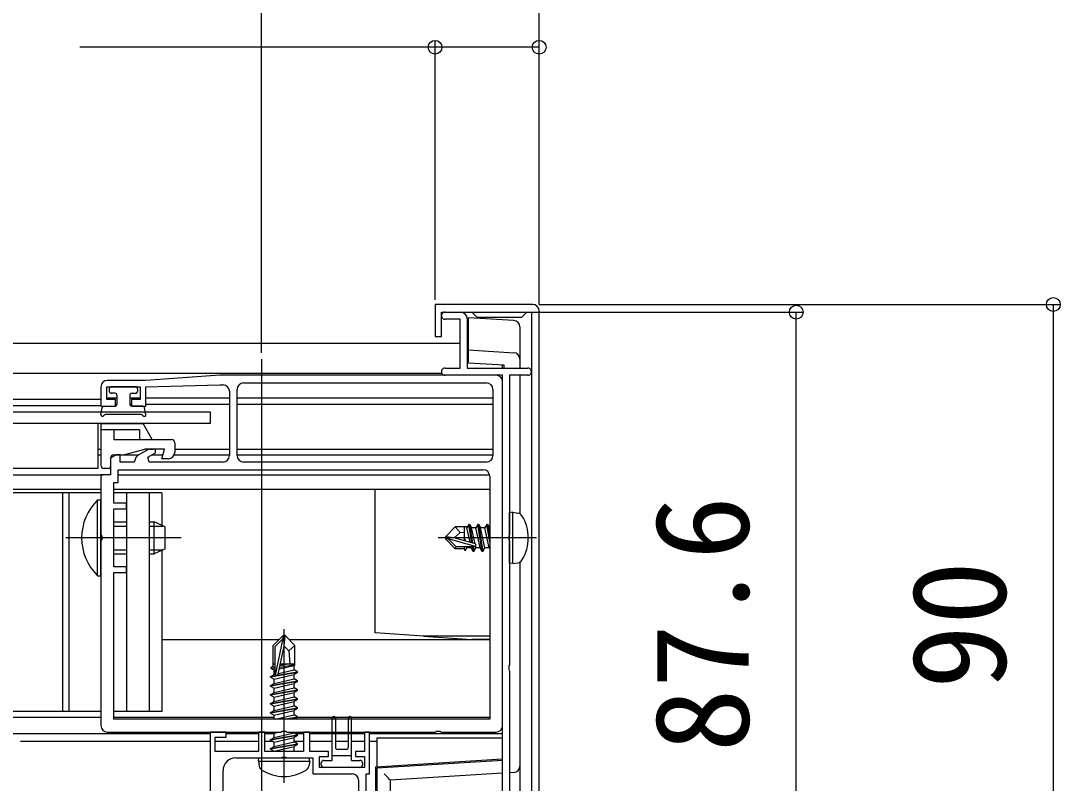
# Model space of a CAD drawing. Units: millimetres, scale not verified. Extents: x -875 to 875, y -1304 to 1297.
# Drawn here: x 275 to 436.8, y 791.3 to 909.9 of the extents above; entities that cross this region are included whole.
import ezdxf
from ezdxf.enums import TextEntityAlignment as Align

# ---------------------------------------------------------------- set-up
doc = ezdxf.new("R2010")
doc.units = ezdxf.units.MM
doc.header["$LTSCALE"] = 8
for name, color, linetype in [('0-2_YKK_11', 7, 'Continuous'), ('0-4_YKK_12', 2, 'Continuous'), ('0-5_YKK_13', 4, 'Continuous'), ('0-6_YKK_D', 6, 'Continuous')]:
    doc.layers.add(name, color=color, linetype=linetype)
doc.styles.add('ＭＳ ゴシック', font='')
doc.styles.get('ＭＳ ゴシック').set_extended_font_data('MS Gothic')

msp = doc.modelspace()

# ---------------------------------------------------------------- linework, layer by layer
at = {"layer": '0-2_YKK_11'}
for p, q in [((341.05, 864.6), (343.5, 864.6)), ((355.7, 776.8), (355.7, 864.8)), ((308.7, 842.295), (308.7, 852.595)), ((309.7, 853.595), (347.5, 853.595)), ((348.5, 852.595), (348.5, 842.295)), ((350, 800.295), (350, 853.795)), ((307.5, 852.295), (307.5, 842.295)), ((347.5, 841.295), (309.7, 841.295)), ((348, 839.095), (348, 801.295))]:
    msp.add_line(p, q, dxfattribs=at)
for points in [[(354.7, 865.8), (339.5, 865.8), (339.5, 860.8), (340.5, 860.8), (340.5, 864.6), (345.2, 864.6), (346, 863.8), (353, 863.8), (353.8, 864.6), (354.5, 864.6), (354.5, 777), (341.8, 777), (341.8, 778.128), (339.5, 777.291), (339.5, 775.8), (354.7, 775.8)], [(341.05, 855.9), (343.4, 855.9), (343.4, 863.5), (341.05, 863.5)], [(344.5, 863.6), (344.5, 855.9), (353.95, 855.9)], [(349, 854.795), (306, 854.795), (294.5, 853.995), (288.5, 853.995)], [(350, 781), (350, 854.8), (341.05, 854.8)], [(353.95, 854.8), (351.1, 854.8), (351.1, 829.958), (350.98, 829.775), (350.98, 829.225), (351.1, 829.042), (351.1, 809.758), (350.98, 809.575), (350.98, 809.025), (351.1, 808.842), (351.1, 781)], [(287.5, 852.995), (287.5, 849.995), (289.75, 849.995), (289.75, 850.995), (288.4, 850.995), (288.4, 852.995), (293.6, 852.995), (293.6, 850.995), (292.25, 850.995), (292.25, 849.995), (294.5, 849.995), (294.5, 852.995), (306, 853.295), (306.5, 853.295)], [(306.5, 841.295), (295, 841.295), (294.799, 842.045), (296, 842.738), (296, 843.295), (294.964, 843.295), (293.315, 842.343)], [(292.875, 841.819), (292.684, 841.295), (290.5, 841.295), (290.5, 842.395), (289.866, 842.395), (289, 841.895), (289, 839.295), (287.5, 839.295), (287.5, 829.953), (287.62, 829.77), (287.62, 829.22), (287.5, 829.036), (287.5, 800.295)], [(348, 801.295), (289.5, 801.295), (289.5, 824.095), (291.5, 824.095), (291.5, 824.995), (289.5, 824.995), (289.5, 833.995), (291.5, 833.995), (291.5, 834.895), (289.5, 834.895), (289.5, 838.095), (290.2, 838.095), (290.2, 840.095), (347, 840.095)], [(288.5, 799.295), (315.541, 799.295), (315.725, 799.415), (316.275, 799.415), (316.458, 799.295), (339.541, 799.295), (339.725, 799.415), (340.275, 799.415), (340.458, 799.295), (349, 799.295)], [(304.5, 799.295), (304.5, 772.795), (310.5, 772.795), (310.5, 773.995), (312, 773.995), (312, 777.995), (310.8, 777.995), (310.8, 775.195), (309.3, 775.195), (309.3, 773.995), (306.7, 773.995)], [(328.8, 772.795), (328.8, 792.795), (329.3, 792.795), (329.3, 799.295), (328.5, 799.295), (328.5, 796.295), (327.1, 796.295), (327.1, 795.495), (328.5, 795.495), (328.5, 793.795), (321.5, 793.795), (321.5, 795.495), (322.9, 795.495), (322.9, 796.295), (320, 796.295), (320, 799.295), (319, 799.295), (319, 796.295), (313, 796.295), (313, 799.295), (312, 799.295), (312, 796.295), (305.3, 796.295), (305.3, 798.495), (307, 798.495), (307, 799.295), (304.5, 799.295)], [(308.5, 795.295), (315.541, 795.295), (315.725, 795.415), (316.275, 795.415), (316.458, 795.295), (320.5, 795.295), (320.5, 792.795), (326.6, 792.795)], [(305.7, 774.995), (305.7, 782.495), (306.5, 783.295), (306.5, 793.295)], [(327.6, 791.795), (327.6, 782.395)]]:
    msp.add_lwpolyline(points, dxfattribs=at)
for centre, radius, start, end in [((354.7, 864.8), 1, 0.00001, 89.99999), ((341.05, 864.05), 0.55, 89.99999, 270.00001), ((343.5, 863.6), 1, 0.00001, 89.99999), ((341.05, 855.35), 0.55, 89.99999, 270.00001), ((353.95, 855.35), 0.55, 269.99999, 90.00001), ((288.5, 852.995), 1, 90.00001, 179.99999), ((349, 853.795), 1, 0.00001, 89.99999), ((306.5, 852.295), 1, 0.00001, 89.99999), ((309.7, 852.595), 1, 90.00001, 179.99999), ((347.5, 852.595), 1, 0.00001, 89.99999), ((293.815, 841.477), 1, 120.00007, 160.00009), ((306.5, 842.295), 1, 270.00001, 359.99999), ((309.7, 842.295), 1, 180.00001, 269.99999), ((347.5, 842.295), 1, 270.00001, 359.99999), ((347, 839.095), 1, 0.00001, 89.99999), ((288.5, 800.295), 1, 180.00001, 269.99999), ((349, 800.295), 1, 270.00001, 359.99999), ((308.5, 793.295), 2, 90.00001, 179.99999), ((326.6, 791.795), 1, 0.00001, 89.99999)]:
    msp.add_arc(centre, radius, start, end, dxfattribs=at)
at = {"layer": '0-4_YKK_12'}
for p, q in [((89.295, 859.795), (343.4, 859.795)), ((344.5, 859.795), (344.7, 859.795)), ((312.5, 857.295), (312.5, 688.444)), ((89.295, 855.095), (340.562, 855.095)), ((89.295, 851.095), (287.5, 851.095)), ((288.4, 851.295), (290, 851.295)), ((292, 851.295), (293.6, 851.295)), ((294.5, 851.295), (307.5, 851.295)), ((89.295, 850.095), (287.5, 850.095)), ((289.75, 850.295), (290, 850.295)), ((292, 850.295), (292.25, 850.295)), ((294.5, 850.295), (307.5, 850.295)), ((287, 843.295), (287.5, 843.295)), ((295.044, 843.295), (295.7, 843.295)), ((295.044, 843.295), (295.7, 843.295)), ((299, 843.295), (307.5, 843.295)), ((308.7, 843.295), (348.5, 843.295)), ((287, 842.395), (287.5, 842.395)), ((289.946, 842.395), (293.405, 842.395)), ((295.405, 842.395), (297.16, 842.395)), ((298.916, 842.395), (307.5, 842.395)), ((308.7, 842.395), (348.5, 842.395)), ((89.295, 839.295), (287.8, 839.295)), ((290.2, 839.295), (348, 839.295)), ((89.295, 837.095), (287.5, 837.095)), ((289.5, 837.095), (348, 837.095)), ((300, 829.495), (282.025, 829.495)), ((355.3, 829.5), (340, 829.5)), ((316, 791.395), (316, 815.295)), ((297, 813.695), (315.25, 813.695)), ((316.75, 813.695), (348, 813.695)), ((89.295, 801.595), (287.5, 801.595)), ((289.5, 801.595), (314.45, 801.595)), ((318.1, 801.595), (348, 801.595)), ((89.295, 799.095), (304.517, 799.095)), ((306.982, 799.095), (312.017, 799.095)), ((312.982, 799.095), (314.45, 799.095)), ((317.667, 799.095), (319.017, 799.095)), ((319.982, 799.095), (328.517, 799.095)), ((329.282, 799.095), (350, 799.095)), ((304.5, 797.813), (275, 797.813)), ((312, 797.813), (305.3, 797.813)), ((314.301, 797.813), (313, 797.813)), ((319, 797.813), (317.55, 797.813)), ((323.5, 797.813), (320, 797.813)), ((326, 797.813), (324, 797.813)), ((328.5, 797.813), (326.5, 797.813)), ((330.5, 797.813), (329.3, 797.813))]:
    msp.add_line(p, q, dxfattribs=at)
for points in [[(308.7, 851.295), (312.5, 851.295), (348.5, 851.295)], [(308.7, 850.295), (312.5, 850.295), (348.5, 850.295)]]:
    msp.add_lwpolyline(points, dxfattribs=at)
at = {"layer": '0-5_YKK_13'}
for p, q in [((351.761, 863.303), (344.7, 863.735)), ((344.7, 858.735), (344.7, 863.735)), ((352.7, 862.305), (352.7, 857.305)), ((344.7, 858.735), (351.761, 858.303)), ((344.7, 857.737), (344.7, 858.735)), ((344.7, 856.735), (344.7, 857.737)), ((352.7, 857.305), (352.7, 855.9)), ((350, 855.9), (350, 856.411)), ((350, 795.111), (350, 854.5)), ((352.7, 854.8), (352.7, 833.249)), ((288.8, 852.695), (288.8, 852.295)), ((292.9, 852.995), (289.1, 852.995)), ((293.2, 852.695), (293.2, 852.295)), ((289.7, 851.995), (289.1, 851.995)), ((290, 851.695), (290, 850.295)), ((292, 851.695), (292, 850.295)), ((292.3, 851.995), (292.9, 851.995)), ((287.505, 848.697), (287.69, 849.747)), ((287.986, 849.995), (289.7, 849.995)), ((294.014, 849.995), (292.3, 849.995)), ((294.494, 848.697), (294.309, 849.747)), ((89.295, 849.095), (304.5, 849.095)), ((287.966, 848.52), (287.981, 848.545)), ((293.759, 848.695), (288.24, 848.695)), ((294.033, 848.52), (294.019, 848.545)), ((304.5, 849.095), (304.5, 847.295)), ((304.5, 847.295), (89.295, 847.295)), ((287, 847.295), (287, 840.295)), ((287.5, 847.295), (287.5, 840.795)), ((287.5, 847.295), (294.056, 847.295)), ((293.5, 846.295), (287.5, 846.295)), ((289.5, 846.295), (289.5, 844.795)), ((293.5, 846.295), (293.5, 844.795)), ((295.5, 844.795), (294.056, 847.295)), ((289.5, 844.795), (298.5, 844.795)), ((299, 844.295), (299, 842.795)), ((291, 842.395), (294.358, 843.295)), ((297.402, 843.295), (294.358, 843.295)), ((297, 841.795), (297.402, 843.295)), ((289, 841.895), (289, 840.595)), ((289.5, 842.395), (291, 842.395)), ((298, 841.795), (297, 841.795)), ((287, 840.295), (89.295, 840.295)), ((288.7, 840.295), (288, 840.295)), ((287.5, 836.495), (231.5, 836.495)), ((281.5, 836.495), (281.5, 802.495)), ((282.5, 836.495), (282.5, 802.495)), ((297, 836.495), (289.5, 836.495)), ((291.5, 836.495), (291.5, 802.495)), ((295, 836.495), (295, 802.495)), ((297, 836.495), (297, 831.43)), ((330.2, 815.012), (330.2, 837.095)), ((287.5, 823.595), (287.5, 835.395)), ((351.6, 833.5), (351.1, 833.412)), ((351.1, 825.588), (351.1, 833.412)), ((351.6, 833.5), (352.402, 833.359)), ((351.6, 825.5), (351.6, 833.5)), ((289.5, 831.995), (291.5, 831.995)), ((295, 831.995), (295.8, 831.995)), ((297.5, 831.195), (295.8, 831.995)), ((344.75, 831.6), (344.432, 831.05)), ((345.229, 828.725), (344.75, 831.6)), ((344.85, 831.6), (344.75, 831.6)), ((344.85, 831.6), (345.334, 828.696)), ((344.85, 831.6), (345.167, 831.05)), ((346.15, 831.6), (345.832, 831.05)), ((346.85, 827.4), (346.15, 831.6)), ((346.25, 831.6), (346.15, 831.6)), ((346.25, 831.6), (346.95, 827.4)), ((346.25, 831.6), (346.567, 831.05)), ((347.55, 831.6), (347.232, 831.05)), ((348, 828.9), (347.55, 831.6)), ((347.65, 831.6), (347.55, 831.6)), ((347.65, 831.6), (348, 829.5)), ((347.65, 831.6), (347.967, 831.05)), ((289.5, 831.34), (291.5, 831.34)), ((295, 831.34), (297.19, 831.34)), ((297.5, 827.795), (297.5, 831.195)), ((341.1, 829.65), (342.65, 831.2)), ((344.519, 831.2), (342.65, 831.2)), ((343.381, 830.328), (342.65, 831.2)), ((344.1, 829.044), (344.1, 831.2)), ((344.938, 828.807), (344.432, 831.05)), ((345.832, 831.05), (345.167, 831.05)), ((345.724, 828.586), (345.167, 831.05)), ((347.232, 831.05), (346.567, 831.05)), ((347.267, 827.95), (346.567, 831.05)), ((348, 830.906), (347.967, 831.05)), ((348, 831.05), (347.967, 831.05)), ((341.1, 829.65), (341.1, 829.35)), ((342.471, 829.5), (341.1, 829.65)), ((342.471, 829.5), (341.1, 829.5)), ((341.524, 829.35), (341.1, 829.35)), ((341.1, 829.35), (342.65, 827.8)), ((342.774, 828.1), (341.524, 829.35)), ((345.799, 828.149), (341.524, 829.35)), ((345.713, 828.589), (342.471, 829.5)), ((344.228, 829.008), (344.1, 829.578)), ((345.867, 827.95), (345.819, 828.165)), ((289.5, 827.649), (291.5, 827.649)), ((289.5, 826.995), (291.5, 826.995)), ((295, 827.649), (297.19, 827.649)), ((297.5, 827.795), (295.8, 826.995)), ((297, 827.559), (297, 802.495)), ((342.65, 827.8), (342.774, 828.1)), ((344.1, 827.8), (342.65, 827.8)), ((345.651, 828.1), (342.774, 828.1)), ((344.1, 827.8), (344.1, 828.1)), ((344.207, 827.5), (344.1, 827.8)), ((345.132, 827.95), (344.467, 827.95)), ((345.45, 827.4), (345.333, 828.1)), ((345.433, 828.1), (345.55, 827.4)), ((345.55, 827.4), (345.45, 827.4)), ((345.55, 827.4), (345.867, 827.95)), ((346.532, 827.95), (345.867, 827.95)), ((346.95, 827.4), (346.85, 827.4)), ((346.95, 827.4), (347.267, 827.95)), ((347.932, 827.95), (347.267, 827.95)), ((351.6, 825.5), (351.1, 825.588)), ((351.6, 825.5), (352.402, 825.641)), ((352.7, 825.751), (352.7, 794.017)), ((286.991, 823.595), (287.5, 823.595)), ((315.85, 814.295), (314.3, 812.745)), ((314.6, 812.62), (315.85, 813.87)), ((314.668, 808.172), (315.85, 813.87)), ((316.15, 814.295), (315.85, 814.295)), ((315.85, 813.87), (315.85, 814.295)), ((316, 812.673), (316, 814.295)), ((316, 812.673), (316.15, 814.295)), ((316.15, 814.295), (317.7, 812.745)), ((348, 813.711), (345.2, 813.711)), ((314.3, 809.576), (314.3, 812.745)), ((314.6, 808.343), (314.6, 812.62)), ((315.09, 808.288), (316, 812.673)), ((316.742, 811.941), (317.7, 812.745)), ((317.7, 809.714), (317.7, 812.745)), ((314, 809.402), (314.3, 809.576)), ((314, 809.402), (314.6, 809.519)), ((314, 809.187), (314, 809.402)), ((314, 809.187), (314.6, 809.286)), ((314, 809.187), (314.45, 808.927)), ((314.3, 809.895), (314.6, 809.895)), ((314.45, 808.927), (314.603, 808.962)), ((314.45, 808.262), (314.45, 808.927)), ((315.116, 808.413), (317.55, 808.962)), ((315.261, 809.11), (317.55, 809.627)), ((315.322, 809.405), (317.7, 809.796)), ((315.377, 809.67), (316.533, 809.895)), ((315.423, 809.895), (317.7, 809.895)), ((317.7, 809.714), (317.55, 809.627)), ((317.55, 808.962), (317.55, 809.627)), ((318.1, 808.645), (317.55, 808.962)), ((318.1, 808.545), (313.9, 807.845)), ((313.9, 807.945), (314.814, 808.097)), ((313.9, 807.845), (313.9, 807.945)), ((313.9, 807.845), (314.45, 807.527)), ((313.9, 806.545), (318.1, 807.245)), ((318.1, 807.145), (313.9, 806.445)), ((314.45, 807.527), (317.55, 808.227)), ((314.45, 806.862), (314.45, 807.527)), ((314.96, 808.121), (318.1, 808.645)), ((318.1, 808.545), (317.55, 808.227)), ((317.55, 807.562), (317.55, 808.227)), ((318.1, 807.245), (317.55, 807.562)), ((318.1, 807.145), (317.55, 806.827)), ((318.1, 808.545), (318.1, 808.645)), ((318.1, 807.145), (318.1, 807.245)), ((313.9, 806.445), (313.9, 806.545)), ((313.9, 806.445), (314.45, 806.127)), ((313.9, 805.145), (318.1, 805.845)), ((318.1, 805.745), (313.9, 805.045)), ((314.45, 806.127), (317.55, 806.827)), ((314.45, 805.462), (314.45, 806.127)), ((317.55, 806.162), (317.55, 806.827)), ((318.1, 805.845), (317.55, 806.162)), ((318.1, 805.745), (317.55, 805.427)), ((318.1, 805.745), (318.1, 805.845)), ((313.9, 805.045), (313.9, 805.145)), ((313.9, 805.045), (314.45, 804.727)), ((313.9, 803.745), (318.1, 804.445)), ((318.1, 804.345), (313.9, 803.645)), ((314.45, 804.727), (317.55, 805.427)), ((314.45, 804.062), (314.45, 804.727)), ((314.45, 803.327), (317.55, 804.027)), ((317.55, 804.762), (317.55, 805.427)), ((318.1, 804.445), (317.55, 804.762)), ((318.1, 804.345), (317.55, 804.027)), ((317.55, 803.362), (317.55, 804.027)), ((318.1, 804.345), (318.1, 804.445)), ((287.5, 802.495), (231.5, 802.495)), ((297, 802.495), (289.5, 802.495)), ((313.9, 803.645), (313.9, 803.745)), ((313.9, 803.645), (314.45, 803.327)), ((313.9, 802.345), (318.1, 803.045)), ((318.1, 802.945), (313.9, 802.245)), ((313.9, 802.245), (313.9, 802.345)), ((313.9, 802.245), (314.45, 801.927)), ((314.45, 802.662), (314.45, 803.327)), ((314.45, 801.927), (317.55, 802.627)), ((318.1, 803.045), (317.55, 803.362)), ((318.1, 802.945), (317.55, 802.627)), ((317.55, 801.962), (317.55, 802.627)), ((318.1, 802.945), (318.1, 803.045)), ((314.45, 801.295), (314.45, 801.927)), ((314.593, 801.295), (317.55, 801.962)), ((316, 801.295), (318.1, 801.645)), ((318.1, 801.545), (316.6, 801.295)), ((318.1, 801.645), (317.55, 801.962)), ((318.1, 801.545), (317.667, 801.295)), ((318.1, 801.545), (318.1, 801.645)), ((323.5, 794.895), (323.5, 801.445)), ((324, 801.445), (324, 796.895)), ((326, 801.445), (326, 796.895)), ((326.5, 794.895), (326.5, 801.445)), ((314.45, 798.462), (314.45, 799.127)), ((317.55, 799.162), (317.55, 799.295)), ((318.1, 798.845), (317.55, 799.162)), ((313.9, 798.145), (318.1, 798.845)), ((318.1, 798.745), (313.9, 798.045)), ((313.9, 798.045), (313.9, 798.145)), ((313.9, 798.045), (314.45, 797.727)), ((313.9, 796.745), (318.1, 797.445)), ((314.45, 797.727), (317.55, 798.427)), ((314.45, 797.062), (317.55, 797.762)), ((314.45, 797.062), (314.45, 797.727)), ((318.1, 798.745), (317.55, 798.427)), ((317.55, 797.762), (317.55, 798.427)), ((318.1, 797.445), (317.55, 797.762)), ((318.1, 798.745), (318.1, 798.845)), ((318.1, 797.345), (318.1, 797.445)), ((330.5, 798.411), (350, 798.411)), ((330.5, 798.111), (330.5, 798.411)), ((330.5, 793.918), (330.5, 798.111)), ((318.1, 797.345), (313.9, 796.645)), ((313.9, 796.745), (314.45, 797.062)), ((313.9, 796.645), (313.9, 796.745)), ((313.9, 796.645), (314.45, 796.327)), ((314.45, 796.327), (317.55, 797.027)), ((314.45, 796.295), (314.45, 796.327)), ((317.55, 796.362), (317.325, 796.295)), ((318.1, 797.345), (317.55, 797.027)), ((317.55, 796.362), (317.55, 797.027)), ((317.667, 796.295), (317.55, 796.362)), ((325.7, 796.595), (324.3, 796.595)), ((312, 794.795), (312.088, 795.295)), ((312, 794.795), (312.141, 793.992)), ((312, 794.795), (320, 794.795)), ((312.088, 795.295), (319.911, 795.295)), ((320, 794.795), (319.858, 793.992)), ((320, 794.795), (319.911, 795.295)), ((321.8, 794.195), (321.8, 794.495)), ((322.2, 794.895), (323.5, 794.895)), ((326.5, 795.595), (323.5, 795.595)), ((326.5, 794.895), (327.8, 794.895)), ((328.2, 794.495), (328.2, 794.195)), ((330.3, 793.906), (350, 795.111)), ((330.5, 793.718), (350, 794.911)), ((327.8, 793.795), (322.2, 793.795)), ((330.3, 771.411), (330.3, 793.906)), ((330.5, 767.218), (330.5, 793.718)), ((350, 792.911), (332.5, 791.841)), ((351.761, 793.019), (351.1, 792.978)), ((352.7, 794.017), (352.7, 777)), ((332.5, 791.842), (332.5, 766.281))]:
    msp.add_line(p, q, dxfattribs=at)
for points in [[(344.7, 856.735), (350.2, 856.399), (350.2, 855.9)], [(286.991, 823.595), (286.991, 835.395), (287.5, 835.395)], [(295, 826.995), (295.8, 826.995), (295.8, 831.995)], [(342.471, 829.5), (343.381, 830.328), (344.1, 830.4)], [(346.85, 827.4), (346.532, 827.95), (345.832, 831.05)], [(348, 827.833), (347.932, 827.95), (347.232, 831.05)], [(344.207, 827.5), (344.467, 827.95), (344.433, 828.1)], [(345.45, 827.4), (345.132, 827.95), (345.098, 828.1)], [(337.7, 814.211), (330.2, 814.711), (330.2, 815.012)], [(348, 814.211), (337.7, 814.211), (345.2, 813.711)], [(316, 812.673), (316.742, 811.941), (316.9, 809.895)], [(313.9, 807.945), (314.45, 808.262), (314.6, 808.296)], [(313.9, 806.545), (314.45, 806.862), (317.55, 807.562)], [(313.9, 805.145), (314.45, 805.462), (317.55, 806.162)], [(313.9, 803.745), (314.45, 804.062), (317.55, 804.762)], [(313.9, 802.345), (314.45, 802.662), (317.55, 803.362)], [(313.9, 798.145), (314.45, 798.462), (317.55, 799.162)], [(314.159, 799.295), (314.45, 799.127), (315.192, 799.295)]]:
    msp.add_lwpolyline(points, dxfattribs=at)
for centre, radius, start, end in [((351.7, 862.305), 1, 360, 86.5), ((351.7, 857.305), 1, 360, 86.5), ((289.1, 852.695), 0.3, 90, 180), ((292.9, 852.695), 0.3, 0, 90), ((289.1, 852.295), 0.3, 180, 270), ((289.7, 851.695), 0.3, 0, 90), ((292.3, 851.695), 0.3, 90, 180), ((292.9, 852.295), 0.3, 270, 0), ((287.986, 849.695), 0.3, 90, 170), ((289.7, 850.295), 0.3, 270, 0), ((292.3, 850.295), 0.3, 180, 270), ((294.014, 849.695), 0.3, 10, 90), ((287.75, 848.645), 0.25, 167.958, 330), ((288.24, 848.395), 0.3, 90, 150), ((293.759, 848.395), 0.3, 30, 90), ((294.25, 848.645), 0.25, 210, 12.042), ((298.5, 844.295), 0.5, 0, 90), ((298, 842.795), 1, 270, 0), ((289.5, 841.895), 0.5, 90, 180), ((288, 840.795), 0.5, 180, 270), ((288.7, 840.595), 0.3, 270, 0), ((292.732, 829.495), 8.232, 134.2189, 225.7811), ((352.246, 832.472), 0.9, 32.05588, 80), ((347.5, 829.5), 6.5, 327.94412, 32.05588), ((345.651, 828.348), 0.248, 270, 75.52934), ((352.246, 826.528), 0.9, 280, 327.94412), ((314.848, 808.343), 0.248, 180, 347.19096), ((323.75, 801.445), 0.25, 360, 180), ((326.25, 801.445), 0.25, 360, 180), ((324.3, 796.895), 0.3, 180, 270), ((325.7, 796.895), 0.3, 270, 360), ((322.2, 794.495), 0.4, 90, 180), ((322.2, 794.195), 0.4, 180, 270), ((327.8, 794.495), 0.4, 360, 90), ((327.8, 794.195), 0.4, 270, 360), ((313.027, 794.148), 0.9, 190, 237.94412), ((316, 798.895), 6.5, 237.94412, 302.05588), ((318.972, 794.148), 0.9, 302.05588, 350), ((351.7, 794.017), 1, 273.5, 360)]:
    msp.add_arc(centre, radius, start, end, dxfattribs=at)
msp.add_ellipse((331.5, 792.781), major_axis=(-1, 0.94), ratio=0.030496, start_param=3.1702724, end_param=4.6799823, dxfattribs=at)
at = {"layer": '0-6_YKK_D'}
for p, q in [((355.7, 865.8), (355.7, 1066.8)), ((312.5, 858.295), (312.5, 1026.8)), ((312.5, 858.295), (312.5, 1026.8)), ((355.7, 865.8), (355.7, 1026.8)), ((339.5, 866.5), (339.5, 906.8)), ((355.7, 865.8), (355.7, 906.8)), ((355.7, 865.8), (436.7, 865.8)), ((435.7, 865.8), (435.7, 775.8)), ((344.5, 864.6), (396.7, 864.6)), ((395.7, 777), (395.7, 864.6))]:
    msp.add_line(p, q, dxfattribs=at)
msp.add_lwpolyline([(355.7, 905.8), (339.5, 905.8), (284.2, 905.8)], dxfattribs=at)
for centre in [(339.5, 905.8), (355.7, 905.8), (395.7, 864.6), (435.7, 865.8)]:
    msp.add_circle(centre, 1.075, dxfattribs=at)

# ---------------------------------------------------------------- texts
at = {"layer": '0-6_YKK_D', "style": 'ＭＳ ゴシック'}
for s, p in [('87.6', (392.7, 796.141)), ('90', (432.7, 805.97))]:
    msp.add_text(s, height=14.66, rotation=90, dxfattribs=at).set_placement(p, align=Align.BOTTOM_LEFT)

doc.saveas('drawing.dxf')
